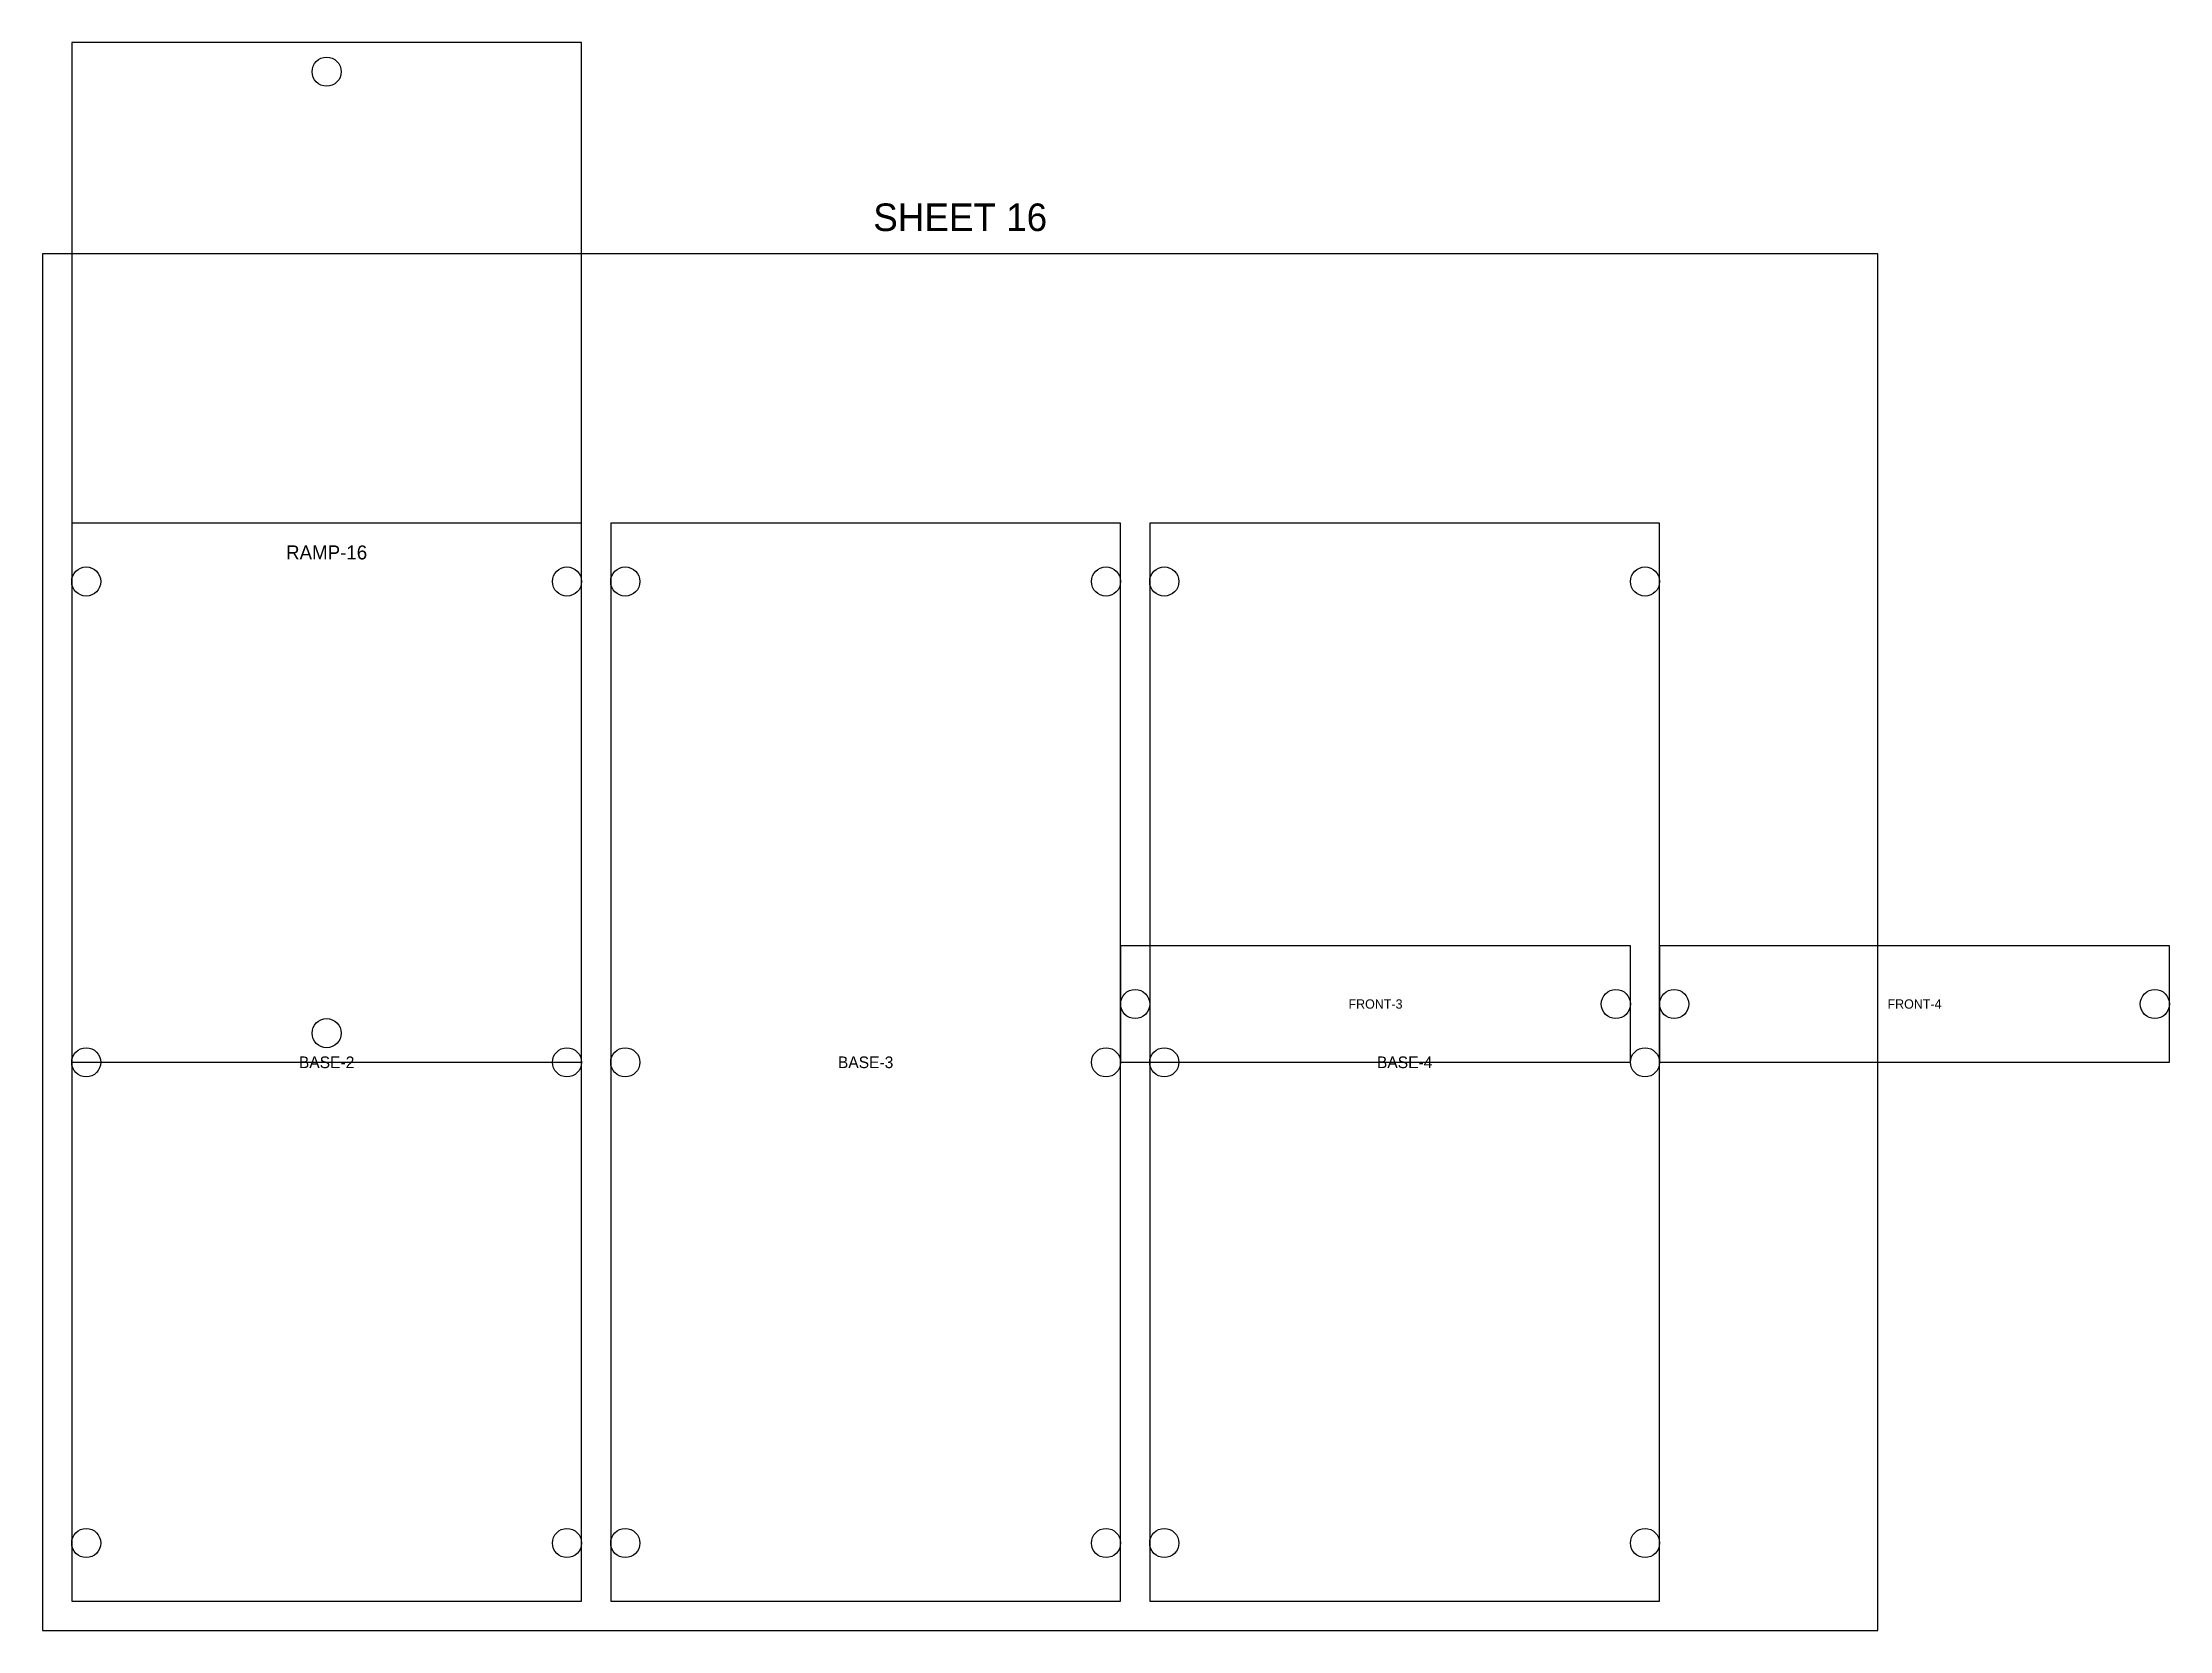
# Model space of a CAD drawing. Header units: millimetres. Extents: x 0 to 464, y 0 to 346.
import ezdxf
from ezdxf.enums import TextEntityAlignment as Align

# ---------------------------------------------------------------- set-up
doc = ezdxf.new("R2010")
doc.units = ezdxf.units.MM
for name, color, linetype in [('BED', 8, 'Continuous'), ('CUT', 7, 'Continuous'), ('ENGRAVE', 4, 'Continuous'), ('HOLES', 5, 'Continuous')]:
    doc.layers.add(name, color=color, linetype=linetype)

msp = doc.modelspace()

# ---------------------------------------------------------------- linework, layer by layer
at = {"layer": 'BED'}
msp.add_lwpolyline([(0, 0), (400, 0), (400, 300), (0, 300), (0, 0)], dxfattribs=at)
at = {"layer": 'CUT'}
for points in [[(6.35, 123.825), (117.475, 123.825), (117.475, 346.075), (6.35, 346.075), (6.35, 123.825)], [(6.35, 6.35), (117.475, 6.35), (117.475, 241.3), (6.35, 241.3), (6.35, 6.35)], [(123.825, 6.35), (234.95, 6.35), (234.95, 241.3), (123.825, 241.3), (123.825, 6.35)], [(241.3, 6.35), (352.425, 6.35), (352.425, 241.3), (241.3, 241.3), (241.3, 6.35)], [(234.95, 123.825), (346.075, 123.825), (346.075, 149.225), (234.95, 149.225), (234.95, 123.825)], [(352.425, 123.825), (463.55, 123.825), (463.55, 149.225), (352.425, 149.225), (352.425, 123.825)]]:
    msp.add_lwpolyline(points, close=True, dxfattribs=at)
at = {"layer": 'HOLES'}
for centre in [(61.9125, 339.725), (9.525, 228.6), (114.3, 228.6), (127, 228.6), (231.775, 228.6), (244.475, 228.6), (349.25, 228.6), (238.125, 136.525), (342.9, 136.525), (355.6, 136.525), (460.375, 136.525), (61.9125, 130.175), (9.525, 123.825), (114.3, 123.825), (127, 123.825), (231.775, 123.825), (244.475, 123.825), (349.25, 123.825), (9.525, 19.05), (114.3, 19.05), (127, 19.05), (231.775, 19.05), (244.475, 19.05), (349.25, 19.05)]:
    msp.add_circle(centre, 3.175, dxfattribs=at)

# ---------------------------------------------------------------- texts
at = {"layer": 'ENGRAVE'}
for s, height, p in [('SHEET 16', 6, (200, 308)), ('RAMP-16', 3.048, (61.9125, 234.95)), ('FRONT-3', 2.032, (290.5125, 136.525)), ('FRONT-4', 2.032, (407.9875, 136.525)), ('BASE-2', 2.54, (61.9125, 123.825)), ('BASE-3', 2.54, (179.3875, 123.825)), ('BASE-4', 2.54, (296.8625, 123.825))]:
    msp.add_text(s, height=height, dxfattribs=at).set_placement(p, align=Align.MIDDLE_CENTER)

doc.saveas('drawing.dxf')
